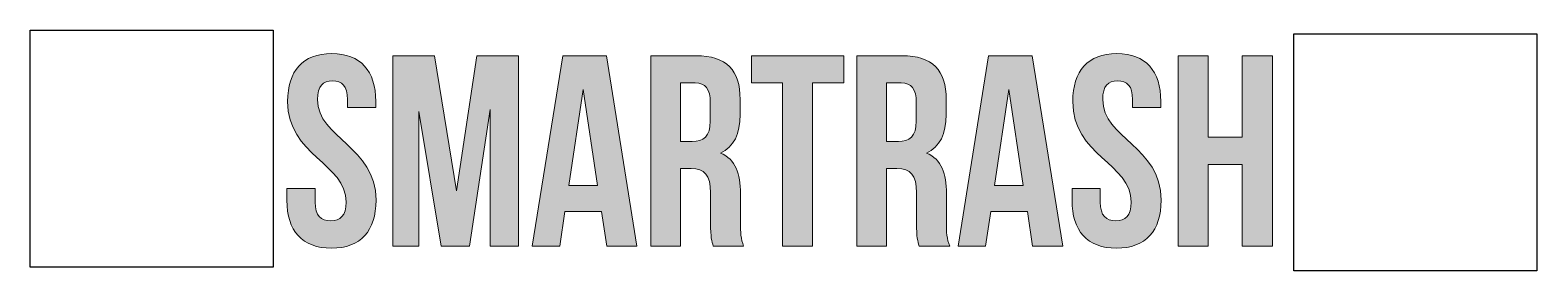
# Model space of a CAD drawing. Header units: inches. Extents: x 75 to 216, y -107 to -85.
import ezdxf

# ---------------------------------------------------------------- set-up
doc = ezdxf.new("R2010")
doc.units = ezdxf.units.IN
doc.header["$MEASUREMENT"] = 0
doc.layers.add('Livello 1', color=7, linetype='Continuous')
picture_1 = doc.add_image_def('image1.png', size_in_pixel=(367, 358))
picture_2 = doc.add_image_def('image2.png', size_in_pixel=(367, 358))

# ---------------------------------------------------------------- blocks, each defined once
blk = doc.blocks.new('block 2')
at = {"layer": 'Livello 1'}
h = blk.add_hatch(color=250, dxfattribs=at)
h.dxf.hatch_style = 2
edge = h.paths.add_edge_path()
edge.add_spline(control_points=[(103.29, -87.02), (106.01, -87.02), (107.4, -88.64), (107.4, -91.49), (107.4, -91.49), (107.4, -92.05), (107.4, -92.05), (107.4, -92.05), (104.76, -92.05), (104.76, -92.05), (104.76, -92.05), (104.76, -91.31), (104.76, -91.31), (104.76, -90.04), (104.25, -89.56), (103.37, -89.56), (102.48, -89.56), (101.97, -90.04), (101.97, -91.31), (101.97, -94.97), (107.43, -95.65), (107.43, -100.73), (107.43, -103.58), (106.01, -105.2), (103.26, -105.2), (100.52, -105.2), (99.1, -103.58), (99.1, -100.73), (99.1, -100.73), (99.1, -99.64), (99.1, -99.64), (99.1, -99.64), (101.74, -99.64), (101.74, -99.64), (101.74, -99.64), (101.74, -100.91), (101.74, -100.91), (101.74, -102.18), (102.3, -102.64), (103.19, -102.64), (104.08, -102.64), (104.64, -102.18), (104.64, -100.91), (104.64, -97.25), (99.17, -96.57), (99.17, -91.49), (99.17, -88.64), (100.57, -87.02), (103.29, -87.02)], knot_values=[0, 0, 0, 0, 1, 1, 1, 2, 2, 2, 3, 3, 3, 4, 4, 4, 5, 5, 5, 6, 6, 6, 7, 7, 7, 8, 8, 8, 9, 9, 9, 10, 10, 10, 11, 11, 11, 12, 12, 12, 13, 13, 13, 14, 14, 14, 15, 15, 15, 16, 16, 16, 16], degree=3, periodic=1)
h = blk.add_hatch(color=250, dxfattribs=at)
h.dxf.hatch_style = 2
h.paths.add_polyline_path([(114.95, -99.84), (116.85, -87.22), (120.74, -87.22), (120.74, -105), (118.1, -105), (118.1, -92.25), (116.17, -105), (113.52, -105), (111.44, -92.43), (111.44, -105), (109, -105), (109, -87.22), (112.89, -87.22)])
h = blk.add_hatch(color=250, dxfattribs=at)
h.dxf.hatch_style = 2
h.paths.add_polyline_path([(131.81, -105), (128.99, -105), (128.51, -101.77), (125.08, -101.77), (124.6, -105), (122.03, -105), (124.88, -87.22), (128.97, -87.22)])
h.paths.add_polyline_path([(125.44, -99.36), (128.13, -99.36), (126.78, -90.37)])
h = blk.add_hatch(color=250, dxfattribs=at)
h.dxf.hatch_style = 2
edge = h.paths.add_edge_path()
edge.add_spline(control_points=[(138.95, -105), (138.8, -104.54), (138.7, -104.26), (138.7, -102.82), (138.7, -102.82), (138.7, -100.02), (138.7, -100.02), (138.7, -98.37), (138.14, -97.76), (136.87, -97.76), (136.87, -97.76), (135.9, -97.76), (135.9, -97.76), (135.9, -97.76), (135.9, -105), (135.9, -105), (135.9, -105), (133.11, -105), (133.11, -105), (133.11, -105), (133.11, -87.22), (133.11, -87.22), (133.11, -87.22), (137.32, -87.22), (137.32, -87.22), (140.22, -87.22), (141.46, -88.57), (141.46, -91.31), (141.46, -91.31), (141.46, -92.71), (141.46, -92.71), (141.46, -94.53), (140.88, -95.73), (139.64, -96.31), (141.03, -96.9), (141.49, -98.24), (141.49, -100.1), (141.49, -100.1), (141.49, -102.84), (141.49, -102.84), (141.49, -103.71), (141.52, -104.34), (141.79, -105), (141.79, -105), (138.95, -105), (138.95, -105)], knot_values=[0, 0, 0, 0, 1, 1, 1, 2, 2, 2, 3, 3, 3, 4, 4, 4, 5, 5, 5, 6, 6, 6, 7, 7, 7, 8, 8, 8, 9, 9, 9, 10, 10, 10, 11, 11, 11, 12, 12, 12, 13, 13, 13, 14, 14, 14, 15, 15, 15, 15], degree=3, periodic=1)
edge = h.paths.add_edge_path()
edge.add_spline(control_points=[(135.9, -89.76), (135.9, -89.76), (135.9, -95.22), (135.9, -95.22), (135.9, -95.22), (136.99, -95.22), (136.99, -95.22), (138.04, -95.22), (138.67, -94.76), (138.67, -93.34), (138.67, -93.34), (138.67, -91.59), (138.67, -91.59), (138.67, -90.32), (138.24, -89.76), (137.25, -89.76), (137.25, -89.76), (135.9, -89.76), (135.9, -89.76)], knot_values=[0, 0, 0, 0, 1, 1, 1, 2, 2, 2, 3, 3, 3, 4, 4, 4, 5, 5, 5, 6, 6, 6, 6], degree=3, periodic=1)
h = blk.add_hatch(color=250, dxfattribs=at)
h.dxf.hatch_style = 2
h.paths.add_polyline_path([(142.51, -87.22), (151.14, -87.22), (151.14, -89.76), (148.22, -89.76), (148.22, -105), (145.43, -105), (145.43, -89.76), (142.51, -89.76)])
h = blk.add_hatch(color=250, dxfattribs=at)
h.dxf.hatch_style = 2
edge = h.paths.add_edge_path()
edge.add_spline(control_points=[(158.2, -105), (158.05, -104.54), (157.95, -104.26), (157.95, -102.82), (157.95, -102.82), (157.95, -100.02), (157.95, -100.02), (157.95, -98.37), (157.39, -97.76), (156.12, -97.76), (156.12, -97.76), (155.15, -97.76), (155.15, -97.76), (155.15, -97.76), (155.15, -105), (155.15, -105), (155.15, -105), (152.36, -105), (152.36, -105), (152.36, -105), (152.36, -87.22), (152.36, -87.22), (152.36, -87.22), (156.58, -87.22), (156.58, -87.22), (159.47, -87.22), (160.72, -88.57), (160.72, -91.31), (160.72, -91.31), (160.72, -92.71), (160.72, -92.71), (160.72, -94.53), (160.13, -95.73), (158.89, -96.31), (160.29, -96.9), (160.74, -98.24), (160.74, -100.1), (160.74, -100.1), (160.74, -102.84), (160.74, -102.84), (160.74, -103.71), (160.77, -104.34), (161.05, -105), (161.05, -105), (158.2, -105), (158.2, -105)], knot_values=[0, 0, 0, 0, 1, 1, 1, 2, 2, 2, 3, 3, 3, 4, 4, 4, 5, 5, 5, 6, 6, 6, 7, 7, 7, 8, 8, 8, 9, 9, 9, 10, 10, 10, 11, 11, 11, 12, 12, 12, 13, 13, 13, 14, 14, 14, 15, 15, 15, 15], degree=3, periodic=1)
edge = h.paths.add_edge_path()
edge.add_spline(control_points=[(155.15, -89.76), (155.15, -89.76), (155.15, -95.22), (155.15, -95.22), (155.15, -95.22), (156.25, -95.22), (156.25, -95.22), (157.29, -95.22), (157.92, -94.76), (157.92, -93.34), (157.92, -93.34), (157.92, -91.59), (157.92, -91.59), (157.92, -90.32), (157.49, -89.76), (156.5, -89.76), (156.5, -89.76), (155.15, -89.76), (155.15, -89.76)], knot_values=[0, 0, 0, 0, 1, 1, 1, 2, 2, 2, 3, 3, 3, 4, 4, 4, 5, 5, 5, 6, 6, 6, 6], degree=3, periodic=1)
h = blk.add_hatch(color=250, dxfattribs=at)
h.dxf.hatch_style = 2
h.paths.add_polyline_path([(171.61, -105), (168.79, -105), (168.31, -101.77), (164.88, -101.77), (164.4, -105), (161.83, -105), (164.68, -87.22), (168.77, -87.22)])
h.paths.add_polyline_path([(165.24, -99.36), (167.93, -99.36), (166.58, -90.37)])
h = blk.add_hatch(color=250, dxfattribs=at)
h.dxf.hatch_style = 2
edge = h.paths.add_edge_path()
edge.add_spline(control_points=[(176.67, -87.02), (179.39, -87.02), (180.78, -88.64), (180.78, -91.49), (180.78, -91.49), (180.78, -92.05), (180.78, -92.05), (180.78, -92.05), (178.14, -92.05), (178.14, -92.05), (178.14, -92.05), (178.14, -91.31), (178.14, -91.31), (178.14, -90.04), (177.63, -89.56), (176.74, -89.56), (175.86, -89.56), (175.35, -90.04), (175.35, -91.31), (175.35, -94.97), (180.81, -95.65), (180.81, -100.73), (180.81, -103.58), (179.39, -105.2), (176.64, -105.2), (173.9, -105.2), (172.48, -103.58), (172.48, -100.73), (172.48, -100.73), (172.48, -99.64), (172.48, -99.64), (172.48, -99.64), (175.12, -99.64), (175.12, -99.64), (175.12, -99.64), (175.12, -100.91), (175.12, -100.91), (175.12, -102.18), (175.68, -102.64), (176.57, -102.64), (177.46, -102.64), (178.01, -102.18), (178.01, -100.91), (178.01, -97.25), (172.55, -96.57), (172.55, -91.49), (172.55, -88.64), (173.95, -87.02), (176.67, -87.02)], knot_values=[0, 0, 0, 0, 1, 1, 1, 2, 2, 2, 3, 3, 3, 4, 4, 4, 5, 5, 5, 6, 6, 6, 7, 7, 7, 8, 8, 8, 9, 9, 9, 10, 10, 10, 11, 11, 11, 12, 12, 12, 13, 13, 13, 14, 14, 14, 15, 15, 15, 16, 16, 16, 16], degree=3, periodic=1)
h = blk.add_hatch(color=250, dxfattribs=at)
h.dxf.hatch_style = 2
h.paths.add_polyline_path([(185.2, -105), (182.41, -105), (182.41, -87.22), (185.2, -87.22), (185.2, -94.84), (188.38, -94.84), (188.38, -87.22), (191.22, -87.22), (191.22, -105), (188.38, -105), (188.38, -97.38), (185.2, -97.38)])
at = {"layer": 'Livello 1', "lineweight": 0}
for points in [[(114.95, -99.84), (116.85, -87.22), (120.74, -87.22), (120.74, -105), (118.1, -105), (118.1, -92.25), (116.17, -105), (113.52, -105), (111.44, -92.43), (111.44, -105), (109, -105), (109, -87.22), (112.89, -87.22), (114.95, -99.84)], [(131.81, -105), (128.99, -105), (128.51, -101.77), (125.08, -101.77), (124.6, -105), (122.03, -105), (124.88, -87.22), (128.97, -87.22), (131.81, -105)], [(142.51, -87.22), (151.14, -87.22), (151.14, -89.76), (148.22, -89.76), (148.22, -105), (145.43, -105), (145.43, -89.76), (142.51, -89.76), (142.51, -87.22)], [(171.61, -105), (168.79, -105), (168.31, -101.77), (164.88, -101.77), (164.4, -105), (161.83, -105), (164.68, -87.22), (168.77, -87.22), (171.61, -105)], [(185.2, -105), (182.41, -105), (182.41, -87.22), (185.2, -87.22), (185.2, -94.84), (188.38, -94.84), (188.38, -87.22), (191.22, -87.22), (191.22, -105), (188.38, -105), (188.38, -97.38), (185.2, -97.38), (185.2, -105)], [(125.44, -99.36), (128.13, -99.36), (126.78, -90.37), (125.44, -99.36)], [(165.24, -99.36), (167.93, -99.36), (166.58, -90.37), (165.24, -99.36)]]:
    blk.add_lwpolyline(points, dxfattribs=at)
for points, knots in [([(103.29, -87.02), (106.01, -87.02), (107.4, -88.64), (107.4, -91.49), (107.4, -91.49), (107.4, -92.05), (107.4, -92.05), (107.4, -92.05), (104.76, -92.05), (104.76, -92.05), (104.76, -92.05), (104.76, -91.31), (104.76, -91.31), (104.76, -90.04), (104.25, -89.56), (103.37, -89.56), (102.48, -89.56), (101.97, -90.04), (101.97, -91.31), (101.97, -94.97), (107.43, -95.65), (107.43, -100.73), (107.43, -103.58), (106.01, -105.2), (103.26, -105.2), (100.52, -105.2), (99.1, -103.58), (99.1, -100.73), (99.1, -100.73), (99.1, -99.64), (99.1, -99.64), (99.1, -99.64), (101.74, -99.64), (101.74, -99.64), (101.74, -99.64), (101.74, -100.91), (101.74, -100.91), (101.74, -102.18), (102.3, -102.64), (103.19, -102.64), (104.08, -102.64), (104.64, -102.18), (104.64, -100.91), (104.64, -97.25), (99.17, -96.57), (99.17, -91.49), (99.17, -88.64), (100.57, -87.02), (103.29, -87.02)], [0, 0, 0, 0, 1, 1, 1, 2, 2, 2, 3, 3, 3, 4, 4, 4, 5, 5, 5, 6, 6, 6, 7, 7, 7, 8, 8, 8, 9, 9, 9, 10, 10, 10, 11, 11, 11, 12, 12, 12, 13, 13, 13, 14, 14, 14, 15, 15, 15, 16, 16, 16, 16]), ([(138.95, -105), (138.8, -104.54), (138.7, -104.26), (138.7, -102.82), (138.7, -102.82), (138.7, -100.02), (138.7, -100.02), (138.7, -98.37), (138.14, -97.76), (136.87, -97.76), (136.87, -97.76), (135.9, -97.76), (135.9, -97.76), (135.9, -97.76), (135.9, -105), (135.9, -105), (135.9, -105), (133.11, -105), (133.11, -105), (133.11, -105), (133.11, -87.22), (133.11, -87.22), (133.11, -87.22), (137.32, -87.22), (137.32, -87.22), (140.22, -87.22), (141.46, -88.57), (141.46, -91.31), (141.46, -91.31), (141.46, -92.71), (141.46, -92.71), (141.46, -94.53), (140.88, -95.73), (139.64, -96.31), (141.03, -96.9), (141.49, -98.24), (141.49, -100.1), (141.49, -100.1), (141.49, -102.84), (141.49, -102.84), (141.49, -103.71), (141.52, -104.34), (141.79, -105), (141.79, -105), (138.95, -105), (138.95, -105)], [0, 0, 0, 0, 1, 1, 1, 2, 2, 2, 3, 3, 3, 4, 4, 4, 5, 5, 5, 6, 6, 6, 7, 7, 7, 8, 8, 8, 9, 9, 9, 10, 10, 10, 11, 11, 11, 12, 12, 12, 13, 13, 13, 14, 14, 14, 15, 15, 15, 15]), ([(158.2, -105), (158.05, -104.54), (157.95, -104.26), (157.95, -102.82), (157.95, -102.82), (157.95, -100.02), (157.95, -100.02), (157.95, -98.37), (157.39, -97.76), (156.12, -97.76), (156.12, -97.76), (155.15, -97.76), (155.15, -97.76), (155.15, -97.76), (155.15, -105), (155.15, -105), (155.15, -105), (152.36, -105), (152.36, -105), (152.36, -105), (152.36, -87.22), (152.36, -87.22), (152.36, -87.22), (156.58, -87.22), (156.58, -87.22), (159.47, -87.22), (160.72, -88.57), (160.72, -91.31), (160.72, -91.31), (160.72, -92.71), (160.72, -92.71), (160.72, -94.53), (160.13, -95.73), (158.89, -96.31), (160.29, -96.9), (160.74, -98.24), (160.74, -100.1), (160.74, -100.1), (160.74, -102.84), (160.74, -102.84), (160.74, -103.71), (160.77, -104.34), (161.05, -105), (161.05, -105), (158.2, -105), (158.2, -105)], [0, 0, 0, 0, 1, 1, 1, 2, 2, 2, 3, 3, 3, 4, 4, 4, 5, 5, 5, 6, 6, 6, 7, 7, 7, 8, 8, 8, 9, 9, 9, 10, 10, 10, 11, 11, 11, 12, 12, 12, 13, 13, 13, 14, 14, 14, 15, 15, 15, 15]), ([(176.67, -87.02), (179.39, -87.02), (180.78, -88.64), (180.78, -91.49), (180.78, -91.49), (180.78, -92.05), (180.78, -92.05), (180.78, -92.05), (178.14, -92.05), (178.14, -92.05), (178.14, -92.05), (178.14, -91.31), (178.14, -91.31), (178.14, -90.04), (177.63, -89.56), (176.74, -89.56), (175.86, -89.56), (175.35, -90.04), (175.35, -91.31), (175.35, -94.97), (180.81, -95.65), (180.81, -100.73), (180.81, -103.58), (179.39, -105.2), (176.64, -105.2), (173.9, -105.2), (172.48, -103.58), (172.48, -100.73), (172.48, -100.73), (172.48, -99.64), (172.48, -99.64), (172.48, -99.64), (175.12, -99.64), (175.12, -99.64), (175.12, -99.64), (175.12, -100.91), (175.12, -100.91), (175.12, -102.18), (175.68, -102.64), (176.57, -102.64), (177.46, -102.64), (178.01, -102.18), (178.01, -100.91), (178.01, -97.25), (172.55, -96.57), (172.55, -91.49), (172.55, -88.64), (173.95, -87.02), (176.67, -87.02)], [0, 0, 0, 0, 1, 1, 1, 2, 2, 2, 3, 3, 3, 4, 4, 4, 5, 5, 5, 6, 6, 6, 7, 7, 7, 8, 8, 8, 9, 9, 9, 10, 10, 10, 11, 11, 11, 12, 12, 12, 13, 13, 13, 14, 14, 14, 15, 15, 15, 16, 16, 16, 16]), ([(135.9, -89.76), (135.9, -89.76), (135.9, -95.22), (135.9, -95.22), (135.9, -95.22), (136.99, -95.22), (136.99, -95.22), (138.04, -95.22), (138.67, -94.76), (138.67, -93.34), (138.67, -93.34), (138.67, -91.59), (138.67, -91.59), (138.67, -90.32), (138.24, -89.76), (137.25, -89.76), (137.25, -89.76), (135.9, -89.76), (135.9, -89.76)], [0, 0, 0, 0, 1, 1, 1, 2, 2, 2, 3, 3, 3, 4, 4, 4, 5, 5, 5, 6, 6, 6, 6]), ([(155.15, -89.76), (155.15, -89.76), (155.15, -95.22), (155.15, -95.22), (155.15, -95.22), (156.25, -95.22), (156.25, -95.22), (157.29, -95.22), (157.92, -94.76), (157.92, -93.34), (157.92, -93.34), (157.92, -91.59), (157.92, -91.59), (157.92, -90.32), (157.49, -89.76), (156.5, -89.76), (156.5, -89.76), (155.15, -89.76), (155.15, -89.76)], [0, 0, 0, 0, 1, 1, 1, 2, 2, 2, 3, 3, 3, 4, 4, 4, 5, 5, 5, 6, 6, 6, 6])]:
    blk.add_open_spline(points, degree=3, knots=knots, dxfattribs=at)

msp = doc.modelspace()

# ---------------------------------------------------------------- block references
at = {"layer": 'Livello 1'}
msp.add_blockref('block 2', (0, 0), dxfattribs=at)

# ---------------------------------------------------------------- pictures from other files: only their frames are drawn
image = msp.add_image(picture_1, insert=(75.1, -106.97), size_in_units=(22.71, 22.15), dxfattribs=at)
image = msp.add_image(picture_2, insert=(193.22, -107.32), size_in_units=(22.71, 22.15), dxfattribs=at)

doc.saveas('drawing.dxf')
